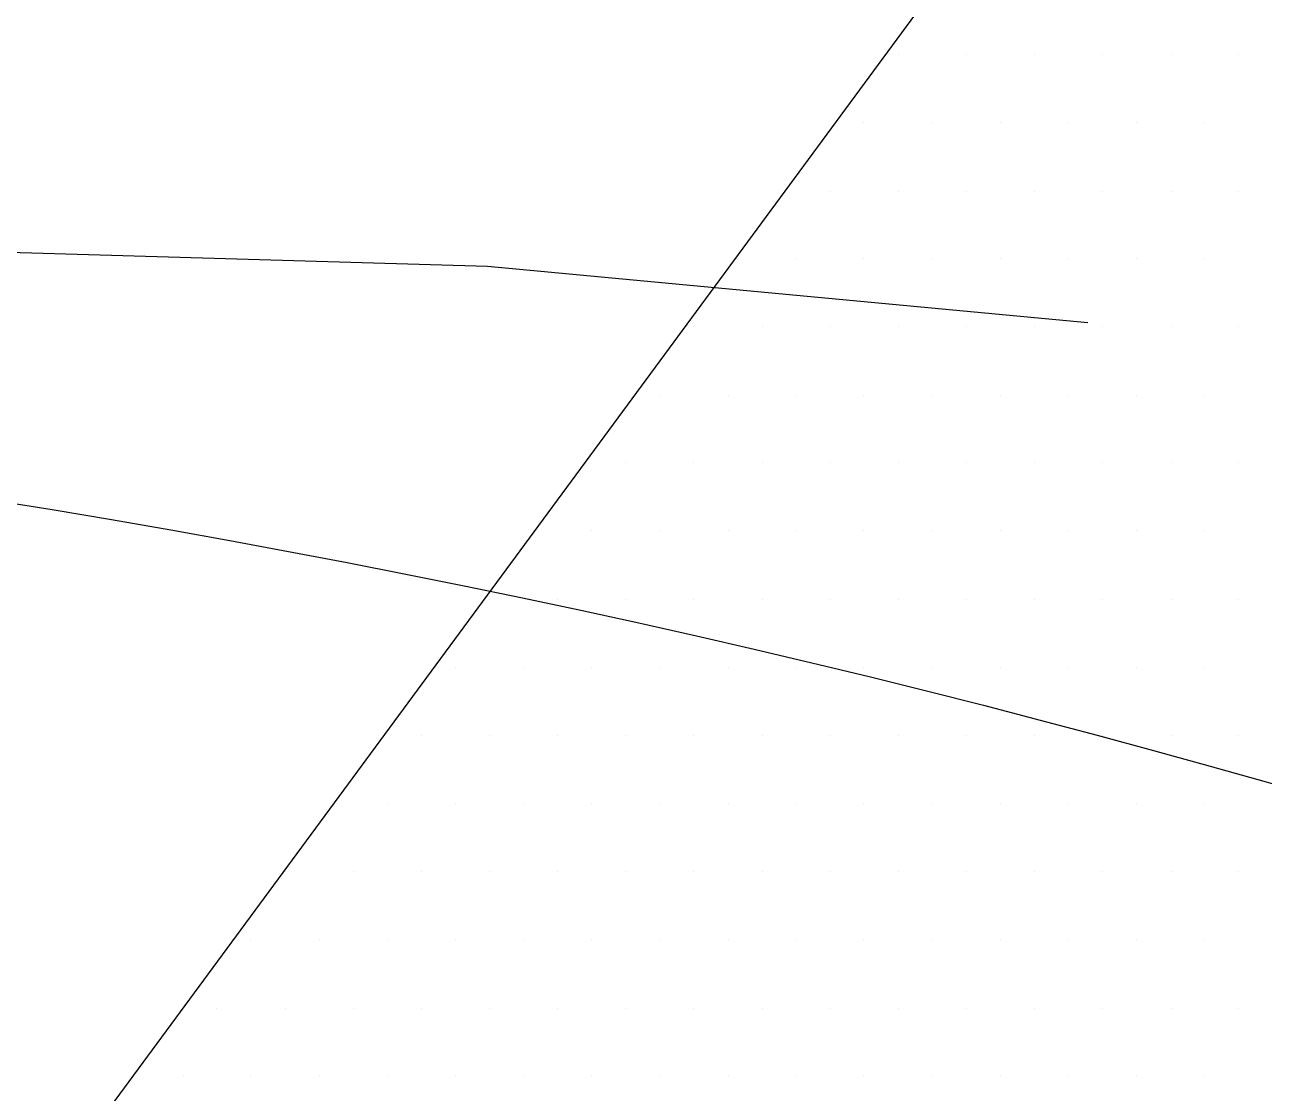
# Model space of a CAD drawing. Header units: millimetres. Extents: x -1573 to 210, y -360 to 557.
# Drawn here: x -490.711 to -489.71, y 30.125 to 30.989 of the extents above; entities that cross this region are included whole.
import ezdxf

# ---------------------------------------------------------------- set-up
doc = ezdxf.new("R2010")
doc.units = ezdxf.units.MM
doc.header["$LTSCALE"] = 2
doc.linetypes.add('CACHEX2', pattern=[0.75, 0.5, -0.25])
for name, color, linetype in [('CALQUE_7', 4, 'Continuous'), ('CARTOUCHE', 7, 'Continuous'), ('rosace', 7, 'Continuous')]:
    doc.layers.add(name, color=color, linetype=linetype)

# ---------------------------------------------------------------- blocks, each defined once
blk = doc.blocks.new('A$C715108E3')
at = {"layer": 'CALQUE_7', "color": 131}
for p, q in [((-0.3595, -0.4884), (-0.3595, -0.4884)), ((-0.3418, -0.4884), (-0.3418, -0.4884)), ((-0.2508, -0.4884), (-0.2508, -0.4884)), ((-0.1587, -0.4884), (-0.1587, -0.4884)), ((-0.0667, -0.4884), (-0.0667, -0.4884)), ((0.0251, -0.4884), (0.0251, -0.4884)), ((0.1166, -0.4884), (0.1166, -0.4884)), ((-0.4269, -0.5799), (-0.4269, -0.5799)), ((-0.3883, -0.5799), (-0.3883, -0.5799)), ((-0.2963, -0.5799), (-0.2963, -0.5799)), ((-0.2043, -0.5799), (-0.2043, -0.5799)), ((-0.1124, -0.5799), (-0.1124, -0.5799)), ((-0.021, -0.5799), (-0.021, -0.5799)), ((0.0708, -0.5799), (0.0708, -0.5799)), ((-0.4948, -0.6724), (-0.4948, -0.6724)), ((-0.4339, -0.6724), (-0.4339, -0.6724)), ((-0.3418, -0.6724), (-0.3418, -0.6724)), ((-0.2508, -0.6724), (-0.2508, -0.6724)), ((-0.1587, -0.6724), (-0.1587, -0.6724)), ((-0.0667, -0.6724), (-0.0667, -0.6724)), ((0.0251, -0.6724), (0.0251, -0.6724)), ((0.1166, -0.6724), (0.1166, -0.6724)), ((-0.5622, -0.7635), (-0.5622, -0.7635)), ((-0.4796, -0.7635), (-0.4796, -0.7635)), ((-0.3883, -0.7635), (-0.3883, -0.7635)), ((-0.2963, -0.7635), (-0.2963, -0.7635)), ((-0.2043, -0.7635), (-0.2043, -0.7635)), ((-0.1124, -0.7635), (-0.1124, -0.7635)), ((-0.021, -0.7635), (-0.021, -0.7635)), ((0.0708, -0.7635), (0.0708, -0.7635)), ((-0.6293, -0.855), (-0.6293, -0.855)), ((-0.6172, -0.855), (-0.6172, -0.855)), ((-0.5255, -0.855), (-0.5255, -0.855)), ((-0.4339, -0.855), (-0.4339, -0.855)), ((-0.3418, -0.855), (-0.3418, -0.855)), ((-0.2508, -0.855), (-0.2508, -0.855)), ((-0.1587, -0.855), (-0.1587, -0.855)), ((-0.0667, -0.855), (-0.0667, -0.855)), ((0.0251, -0.855), (0.0251, -0.855)), ((0.1166, -0.855), (0.1166, -0.855)), ((-0.697, -0.9472), (-0.697, -0.9472)), ((-0.6634, -0.9472), (-0.6634, -0.9472)), ((-0.5712, -0.9472), (-0.5712, -0.9472)), ((-0.4796, -0.9472), (-0.4796, -0.9472)), ((-0.3883, -0.9472), (-0.3883, -0.9472)), ((-0.2963, -0.9472), (-0.2963, -0.9472)), ((-0.2043, -0.9472), (-0.2043, -0.9472)), ((-0.1124, -0.9472), (-0.1124, -0.9472)), ((-0.021, -0.9472), (-0.021, -0.9472)), ((0.0708, -0.9472), (0.0708, -0.9472)), ((-0.765, -1.0386), (-0.765, -1.0386)), ((-0.7088, -1.0386), (-0.7088, -1.0386)), ((-0.6172, -1.0386), (-0.6172, -1.0386)), ((-0.5255, -1.0386), (-0.5255, -1.0386)), ((-0.4339, -1.0386), (-0.4339, -1.0386)), ((-0.3418, -1.0386), (-0.3418, -1.0386)), ((-0.2508, -1.0386), (-0.2508, -1.0386)), ((-0.1587, -1.0386), (-0.1587, -1.0386)), ((-0.0667, -1.0386), (-0.0667, -1.0386)), ((0.0251, -1.0386), (0.0251, -1.0386)), ((0.1166, -1.0386), (0.1166, -1.0386)), ((-0.8323, -1.1301), (-0.8323, -1.1301)), ((-0.7549, -1.1301), (-0.7549, -1.1301)), ((-0.6634, -1.1301), (-0.6634, -1.1301)), ((-0.5712, -1.1301), (-0.5712, -1.1301)), ((-0.4796, -1.1301), (-0.4796, -1.1301)), ((-0.3883, -1.1301), (-0.3883, -1.1301)), ((-0.2963, -1.1301), (-0.2963, -1.1301)), ((-0.2043, -1.1301), (-0.2043, -1.1301)), ((-0.1124, -1.1301), (-0.1124, -1.1301)), ((-0.021, -1.1301), (-0.021, -1.1301)), ((0.0708, -1.1301), (0.0708, -1.1301)), ((-0.9, -1.2223), (-0.9, -1.2223)), ((-0.8921, -1.2223), (-0.8921, -1.2223)), ((-0.8008, -1.2223), (-0.8008, -1.2223)), ((-0.7088, -1.2223), (-0.7088, -1.2223)), ((-0.6172, -1.2223), (-0.6172, -1.2223)), ((-0.5255, -1.2223), (-0.5255, -1.2223)), ((-0.4339, -1.2223), (-0.4339, -1.2223)), ((-0.3418, -1.2223), (-0.3418, -1.2223)), ((-0.2508, -1.2223), (-0.2508, -1.2223)), ((-0.1587, -1.2223), (-0.1587, -1.2223)), ((-0.0667, -1.2223), (-0.0667, -1.2223)), ((0.0251, -1.2223), (0.0251, -1.2223)), ((0.1166, -1.2223), (0.1166, -1.2223)), ((-0.9672, -1.3138), (-0.9672, -1.3138)), ((-0.9386, -1.3138), (-0.9386, -1.3138)), ((-0.8465, -1.3138), (-0.8465, -1.3138)), ((-0.7549, -1.3138), (-0.7549, -1.3138)), ((-0.6634, -1.3138), (-0.6634, -1.3138)), ((-0.5712, -1.3138), (-0.5712, -1.3138)), ((-0.4796, -1.3138), (-0.4796, -1.3138)), ((-0.3883, -1.3138), (-0.3883, -1.3138)), ((-0.2963, -1.3138), (-0.2963, -1.3138)), ((-0.2043, -1.3138), (-0.2043, -1.3138)), ((-0.1124, -1.3138), (-0.1124, -1.3138)), ((-0.021, -1.3138), (-0.021, -1.3138)), ((0.0708, -1.3138), (0.0708, -1.3138)), ((-1.0353, -1.4052), (-1.0353, -1.4052)), ((-0.9841, -1.4052), (-0.9841, -1.4052)), ((-0.8921, -1.4052), (-0.8921, -1.4052)), ((-0.8008, -1.4052), (-0.8008, -1.4052)), ((-0.7088, -1.4052), (-0.7088, -1.4052)), ((-0.6172, -1.4052), (-0.6172, -1.4052)), ((-0.5255, -1.4052), (-0.5255, -1.4052)), ((-0.4339, -1.4052), (-0.4339, -1.4052)), ((-0.3418, -1.4052), (-0.3418, -1.4052)), ((-0.2508, -1.4052), (-0.2508, -1.4052)), ((-0.1587, -1.4052), (-0.1587, -1.4052)), ((-0.0667, -1.4052), (-0.0667, -1.4052)), ((0.0251, -1.4052), (0.0251, -1.4052)), ((0.1166, -1.4052), (0.1166, -1.4052)), ((-1.1027, -1.4974), (-1.1027, -1.4974)), ((-1.0296, -1.4974), (-1.0296, -1.4974)), ((-0.9386, -1.4974), (-0.9386, -1.4974)), ((-0.8465, -1.4974), (-0.8465, -1.4974)), ((-0.7549, -1.4974), (-0.7549, -1.4974)), ((-0.6634, -1.4974), (-0.6634, -1.4974)), ((-0.5712, -1.4974), (-0.5712, -1.4974)), ((-0.4796, -1.4974), (-0.4796, -1.4974)), ((-0.3883, -1.4974), (-0.3883, -1.4974)), ((-0.2963, -1.4974), (-0.2963, -1.4974)), ((-0.2043, -1.4974), (-0.2043, -1.4974)), ((-0.1124, -1.4974), (-0.1124, -1.4974)), ((-0.021, -1.4974), (-0.021, -1.4974)), ((0.0708, -1.4974), (0.0708, -1.4974)), ((-1.1702, -1.5889), (-1.1702, -1.5889)), ((-1.1674, -1.5889), (-1.1674, -1.5889)), ((-1.0761, -1.5889), (-1.0761, -1.5889)), ((-0.9841, -1.5889), (-0.9841, -1.5889)), ((-0.8921, -1.5889), (-0.8921, -1.5889)), ((-0.8008, -1.5889), (-0.8008, -1.5889)), ((-0.7088, -1.5889), (-0.7088, -1.5889)), ((-0.6172, -1.5889), (-0.6172, -1.5889)), ((-0.5255, -1.5889), (-0.5255, -1.5889)), ((-0.4339, -1.5889), (-0.4339, -1.5889)), ((-0.3418, -1.5889), (-0.3418, -1.5889)), ((-0.2508, -1.5889), (-0.2508, -1.5889)), ((-0.1587, -1.5889), (-0.1587, -1.5889)), ((-0.0667, -1.5889), (-0.0667, -1.5889)), ((0.0251, -1.5889), (0.0251, -1.5889)), ((0.1166, -1.5889), (0.1166, -1.5889)), ((-1.2377, -1.6803), (-1.2377, -1.6803)), ((-1.2137, -1.6803), (-1.2137, -1.6803)), ((-1.1217, -1.6803), (-1.1217, -1.6803)), ((-1.0296, -1.6803), (-1.0296, -1.6803)), ((-0.9386, -1.6803), (-0.9386, -1.6803)), ((-0.8465, -1.6803), (-0.8465, -1.6803)), ((-0.7549, -1.6803), (-0.7549, -1.6803)), ((-0.6634, -1.6803), (-0.6634, -1.6803)), ((-0.5712, -1.6803), (-0.5712, -1.6803)), ((-0.4796, -1.6803), (-0.4796, -1.6803)), ((-0.3883, -1.6803), (-0.3883, -1.6803)), ((-0.2963, -1.6803), (-0.2963, -1.6803)), ((-0.2043, -1.6803), (-0.2043, -1.6803)), ((-0.1124, -1.6803), (-0.1124, -1.6803)), ((-0.021, -1.6803), (-0.021, -1.6803)), ((0.0708, -1.6803), (0.0708, -1.6803)), ((-1.3055, -1.7729), (-1.3055, -1.7729)), ((-1.2594, -1.7729), (-1.2594, -1.7729)), ((-1.1674, -1.7729), (-1.1674, -1.7729)), ((-1.0761, -1.7729), (-1.0761, -1.7729)), ((-0.9841, -1.7729), (-0.9841, -1.7729)), ((-0.8921, -1.7729), (-0.8921, -1.7729)), ((-0.8008, -1.7729), (-0.8008, -1.7729)), ((-0.7088, -1.7729), (-0.7088, -1.7729)), ((-0.6172, -1.7729), (-0.6172, -1.7729)), ((-0.5255, -1.7729), (-0.5255, -1.7729)), ((-0.4339, -1.7729), (-0.4339, -1.7729)), ((-0.3418, -1.7729), (-0.3418, -1.7729)), ((-0.2508, -1.7729), (-0.2508, -1.7729)), ((-0.1587, -1.7729), (-0.1587, -1.7729)), ((-0.0667, -1.7729), (-0.0667, -1.7729)), ((0.0251, -1.7729), (0.0251, -1.7729)), ((0.1166, -1.7729), (0.1166, -1.7729)), ((-1.373, -1.864), (-1.373, -1.864)), ((-1.305, -1.864), (-1.305, -1.864)), ((-1.2137, -1.864), (-1.2137, -1.864)), ((-1.1217, -1.864), (-1.1217, -1.864)), ((-1.0296, -1.864), (-1.0296, -1.864)), ((-0.9386, -1.864), (-0.9386, -1.864)), ((-0.8465, -1.864), (-0.8465, -1.864)), ((-0.7549, -1.864), (-0.7549, -1.864)), ((-0.6634, -1.864), (-0.6634, -1.864)), ((-0.5712, -1.864), (-0.5712, -1.864)), ((-0.4796, -1.864), (-0.4796, -1.864)), ((-0.3883, -1.864), (-0.3883, -1.864)), ((-0.2963, -1.864), (-0.2963, -1.864)), ((-0.2043, -1.864), (-0.2043, -1.864)), ((-0.1124, -1.864), (-0.1124, -1.864)), ((-0.021, -1.864), (-0.021, -1.864)), ((0.0708, -1.864), (0.0708, -1.864))]:
    blk.add_line(p, q, dxfattribs=at)
blk.add_lwpolyline([(-3.7783, -7.7906), (-1.5572, -4.8561), (4.8497, -5.4935), (3.9051, -3.7588), (-0.4601, -3.2749), (1.2763, -0.8417), (0, 0), (-1.7101, -2.322), (-3.5228, 1.6324), (-4.3907, 1.9382), (-5.4878, 2.0402), (-2.8588, -3.8274), (-4.4672, -5.9198), (-4.8244, -3.2921), (-5.1561, -2.8832), (-5.6923, -1.5053), (-6.7131, -2.8584), (-7.4026, -1.3018), (-8.4999, -2.7561), (-7.811, -4.4145), (-9.1641, -6.2255)], dxfattribs=at)
blk = doc.blocks.new('A$C581E6685')
at = {"layer": 'rosace', "color": 32, "linetype": 'CACHEX2', "ltscale": 1.5}
blk.add_ellipse((-38.0538, 23.8138), major_axis=(-19.0311, -3.534), ratio=0.590567, dxfattribs=at)
at = {"layer": 'rosace', "color": 32}
blk.add_ellipse((-37.6144, 23.8499), major_axis=(-13.5768, -4.2839), ratio=0.791971, dxfattribs=at)
at = {"layer": 'CARTOUCHE'}
blk.add_blockref('A$C715108E3', (-31.6739, 36.3189), dxfattribs=at)

msp = doc.modelspace()

# ---------------------------------------------------------------- linework, layer by layer
at = {"layer": 'CARTOUCHE'}
msp.add_rational_spline([(-508.0665, 33.7081), (-508.0665, 22.8169), (-508.0665, 11.9258), (-508.0665, 8.0858), (-504.2265, 8.0858), (-458.6872, 8.0858), (-413.148, 8.0858), (-409.308, 8.0858), (-409.308, 11.9258), (-409.308, 22.8169), (-409.308, 33.7081), (-409.308, 37.5481), (-413.148, 37.5481), (-458.6872, 37.5481), (-504.2265, 37.5481), (-508.0665, 37.5481), (-508.0665, 33.7081)], [1, 1, 1, 0.707106781187, 1, 1, 1, 0.707106781187, 1, 1, 1, 0.707106781187, 1, 1, 1, 0.707106781187, 1], degree=2, knots=[0, 0, 0, 1, 1, 2.570796, 2.570796, 3.570796, 3.570796, 5.141593, 5.141593, 6.141593, 6.141593, 7.712389, 7.712389, 8.712389, 8.712389, 10.283185, 10.283185, 10.283185], dxfattribs=at)

# ---------------------------------------------------------------- block references
at = {"layer": 'CARTOUCHE', "xscale": 0.6, "yscale": 0.6, "zscale": 0.6}
msp.add_blockref('A$C581E6685', (-470.7958, 9.4664), dxfattribs=at)

doc.saveas('drawing.dxf')
